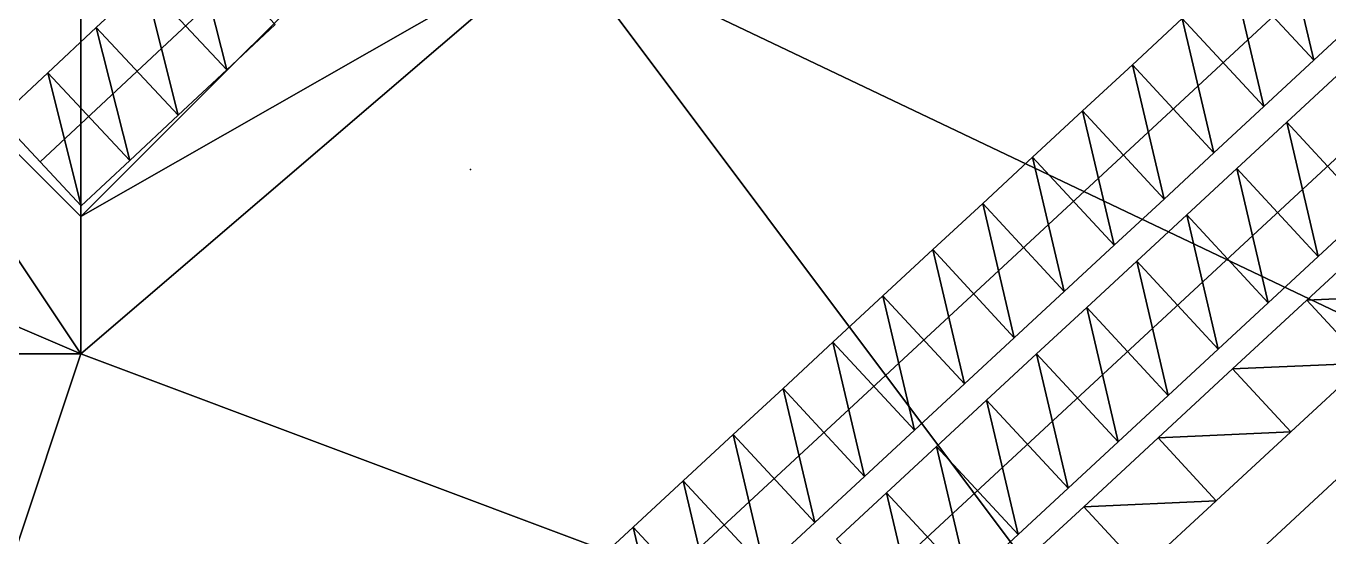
# Model space of a CAD drawing. Header units: metres. Extents: x -1103 to 901, y -902 to 905.
# Drawn here: x -1079.6 to -1041.61, y -547.34 to -532.44 of the extents above; entities that cross this region are included whole.
import ezdxf

# ---------------------------------------------------------------- set-up
doc = ezdxf.new("R2010")
doc.units = ezdxf.units.M
for name, color, linetype in [('OSM_BRIDGES', 6, 'CONTINUOUS'), ('OSM_PLATFORMS', 40, 'CONTINUOUS'), ('OSM_RAIL_AXES', 6, 'CONTINUOUS'), ('OSM_RAIL_SURFACE', 7, 'CONTINUOUS'), ('OSM_TERRAIN', 3, 'CONTINUOUS'), ('OSM_TREES', 3, 'CONTINUOUS')]:
    doc.layers.add(name, color=color, linetype=linetype)

msp = doc.modelspace()

# ---------------------------------------------------------------- linework, layer by layer
at = {"layer": 'OSM_BRIDGES'}
for points in [[(-1042.971, -529.527, 11.391), (-1042.049, -533.443, 11.387), (-1044.427, -530.875, 11.387)], [(-1042.971, -529.527, 11.391), (-1040.594, -532.095, 11.391), (-1042.049, -533.443, 11.387)], [(-1044.427, -530.875, 11.387), (-1043.504, -534.79, 11.382), (-1045.882, -532.222, 11.382)], [(-1044.427, -530.875, 11.387), (-1042.049, -533.443, 11.387), (-1043.504, -534.79, 11.382)], [(-1045.882, -532.222, 12.482), (-1045.882, -532.222, 11.382), (-1047.338, -533.57, 11.378)], [(-1045.882, -532.222, 12.482), (-1047.338, -533.57, 11.378), (-1047.338, -533.57, 12.478)], [(-1045.882, -532.222, 11.382), (-1044.96, -536.138, 11.378), (-1047.338, -533.57, 11.378)], [(-1045.882, -532.222, 11.382), (-1043.504, -534.79, 11.382), (-1044.96, -536.138, 11.378)], [(-1040.594, -532.095, 12.491), (-1042.049, -533.443, 12.487), (-1042.049, -533.443, 11.387)], [(-1040.594, -532.095, 12.491), (-1042.049, -533.443, 11.387), (-1040.594, -532.095, 11.391)], [(-1042.049, -533.443, 12.487), (-1043.504, -534.79, 12.482), (-1043.504, -534.79, 11.382)], [(-1042.049, -533.443, 12.487), (-1043.504, -534.79, 11.382), (-1042.049, -533.443, 11.387)], [(-1047.338, -533.57, 12.478), (-1047.338, -533.57, 11.378), (-1048.793, -534.918, 11.374)], [(-1047.338, -533.57, 12.478), (-1048.793, -534.918, 11.374), (-1048.793, -534.918, 12.474)], [(-1047.338, -533.57, 11.378), (-1046.415, -537.486, 11.374), (-1048.793, -534.918, 11.374)], [(-1047.338, -533.57, 11.378), (-1044.96, -536.138, 11.378), (-1046.415, -537.486, 11.374)], [(-1041.377, -533.891, 12.509), (-1041.377, -533.891, 11.409), (-1042.836, -535.242, 11.403)], [(-1041.377, -533.891, 12.509), (-1042.836, -535.242, 11.403), (-1042.836, -535.242, 12.503)], [(-1041.377, -533.891, 11.409), (-1040.458, -537.81, 11.403), (-1042.836, -535.242, 11.403)], [(-1048.793, -534.918, 12.474), (-1048.793, -534.918, 11.374), (-1050.249, -536.265, 11.37)], [(-1048.793, -534.918, 12.474), (-1050.249, -536.265, 11.37), (-1050.249, -536.265, 12.47)], [(-1048.793, -534.918, 11.374), (-1047.871, -538.833, 11.37), (-1050.249, -536.265, 11.37)], [(-1048.793, -534.918, 11.374), (-1046.415, -537.486, 11.374), (-1047.871, -538.833, 11.37)], [(-1043.504, -534.79, 12.482), (-1044.96, -536.138, 12.478), (-1044.96, -536.138, 11.378)], [(-1043.504, -534.79, 12.482), (-1044.96, -536.138, 11.378), (-1043.504, -534.79, 11.382)], [(-1042.836, -535.242, 12.503), (-1042.836, -535.242, 11.403), (-1044.295, -536.593, 11.398)], [(-1042.836, -535.242, 12.503), (-1044.295, -536.593, 11.398), (-1044.295, -536.593, 12.498)], [(-1042.836, -535.242, 11.403), (-1041.917, -539.161, 11.398), (-1044.295, -536.593, 11.398)], [(-1042.836, -535.242, 11.403), (-1040.458, -537.81, 11.403), (-1041.917, -539.161, 11.398)], [(-1050.249, -536.265, 12.47), (-1050.249, -536.265, 11.37), (-1051.704, -537.613, 11.366)], [(-1050.249, -536.265, 12.47), (-1051.704, -537.613, 11.366), (-1051.704, -537.613, 12.466)], [(-1050.249, -536.265, 11.37), (-1049.326, -540.181, 11.366), (-1051.704, -537.613, 11.366)], [(-1050.249, -536.265, 11.37), (-1047.871, -538.833, 11.37), (-1049.326, -540.181, 11.366)], [(-1044.96, -536.138, 12.478), (-1046.415, -537.486, 12.474), (-1046.415, -537.486, 11.374)], [(-1044.96, -536.138, 12.478), (-1046.415, -537.486, 11.374), (-1044.96, -536.138, 11.378)], [(-1044.295, -536.593, 12.498), (-1044.295, -536.593, 11.398), (-1045.754, -537.944, 11.393)], [(-1044.295, -536.593, 12.498), (-1045.754, -537.944, 11.393), (-1045.754, -537.944, 12.493)], [(-1044.295, -536.593, 11.398), (-1043.375, -540.512, 11.393), (-1045.754, -537.944, 11.393)], [(-1044.295, -536.593, 11.398), (-1041.917, -539.161, 11.398), (-1043.375, -540.512, 11.393)], [(-1051.704, -537.613, 12.466), (-1051.704, -537.613, 11.366), (-1053.16, -538.961, 11.361)], [(-1051.704, -537.613, 12.466), (-1053.16, -538.961, 11.361), (-1053.16, -538.961, 12.461)], [(-1051.704, -537.613, 11.366), (-1050.782, -541.529, 11.361), (-1053.16, -538.961, 11.361)], [(-1051.704, -537.613, 11.366), (-1049.326, -540.181, 11.366), (-1050.782, -541.529, 11.361)], [(-1046.415, -537.486, 12.474), (-1047.871, -538.833, 12.47), (-1047.871, -538.833, 11.37)], [(-1046.415, -537.486, 12.474), (-1047.871, -538.833, 11.37), (-1046.415, -537.486, 11.374)], [(-1045.754, -537.944, 12.493), (-1045.754, -537.944, 11.393), (-1047.213, -539.295, 11.387)], [(-1045.754, -537.944, 12.493), (-1047.213, -539.295, 11.387), (-1047.213, -539.295, 12.487)], [(-1045.754, -537.944, 11.393), (-1044.834, -541.863, 11.387), (-1047.213, -539.295, 11.387)], [(-1045.754, -537.944, 11.393), (-1043.375, -540.512, 11.393), (-1044.834, -541.863, 11.387)], [(-1040.458, -537.81, 12.503), (-1041.917, -539.161, 12.498), (-1041.917, -539.161, 11.398)], [(-1040.458, -537.81, 12.503), (-1041.917, -539.161, 11.398), (-1040.458, -537.81, 11.403)], [(-1053.16, -538.961, 12.461), (-1053.16, -538.961, 11.361), (-1054.615, -540.308, 11.357)], [(-1053.16, -538.961, 12.461), (-1054.615, -540.308, 11.357), (-1054.615, -540.308, 12.457)], [(-1053.16, -538.961, 11.361), (-1052.237, -542.876, 11.357), (-1054.615, -540.308, 11.357)], [(-1053.16, -538.961, 11.361), (-1050.782, -541.529, 11.361), (-1052.237, -542.876, 11.357)], [(-1047.871, -538.833, 12.47), (-1049.326, -540.181, 12.466), (-1049.326, -540.181, 11.366)], [(-1047.871, -538.833, 12.47), (-1049.326, -540.181, 11.366), (-1047.871, -538.833, 11.37)], [(-1047.213, -539.295, 12.487), (-1047.213, -539.295, 11.387), (-1048.671, -540.646, 11.382)], [(-1047.213, -539.295, 12.487), (-1048.671, -540.646, 11.382), (-1048.671, -540.646, 12.482)], [(-1047.213, -539.295, 11.387), (-1046.293, -543.214, 11.382), (-1048.671, -540.646, 11.382)], [(-1047.213, -539.295, 11.387), (-1044.834, -541.863, 11.387), (-1046.293, -543.214, 11.382)], [(-1041.917, -539.161, 12.498), (-1043.375, -540.512, 12.493), (-1043.375, -540.512, 11.393)], [(-1041.917, -539.161, 12.498), (-1043.375, -540.512, 11.393), (-1041.917, -539.161, 11.398)], [(-1049.326, -540.181, 12.466), (-1050.782, -541.529, 12.461), (-1050.782, -541.529, 11.361)], [(-1049.326, -540.181, 12.466), (-1050.782, -541.529, 11.361), (-1049.326, -540.181, 11.366)], [(-1054.615, -540.308, 12.457), (-1054.615, -540.308, 11.357), (-1056.07, -541.656, 11.353)], [(-1054.615, -540.308, 12.457), (-1056.07, -541.656, 11.353), (-1056.07, -541.656, 12.453)], [(-1054.615, -540.308, 11.357), (-1053.692, -544.224, 11.353), (-1056.07, -541.656, 11.353)], [(-1054.615, -540.308, 11.357), (-1052.237, -542.876, 11.357), (-1053.692, -544.224, 11.353)], [(-1048.671, -540.646, 12.482), (-1048.671, -540.646, 11.382), (-1050.13, -541.997, 11.377)], [(-1048.671, -540.646, 12.482), (-1050.13, -541.997, 11.377), (-1050.13, -541.997, 12.477)], [(-1048.671, -540.646, 11.382), (-1047.752, -544.565, 11.377), (-1050.13, -541.997, 11.377)], [(-1048.671, -540.646, 11.382), (-1046.293, -543.214, 11.382), (-1047.752, -544.565, 11.377)], [(-1043.375, -540.512, 12.493), (-1044.834, -541.863, 12.487), (-1044.834, -541.863, 11.387)], [(-1043.375, -540.512, 12.493), (-1044.834, -541.863, 11.387), (-1043.375, -540.512, 11.393)], [(-1056.07, -541.656, 12.453), (-1056.07, -541.656, 11.353), (-1057.526, -543.004, 11.349)], [(-1056.07, -541.656, 12.453), (-1057.526, -543.004, 11.349), (-1057.526, -543.004, 12.449)], [(-1056.07, -541.656, 11.353), (-1055.148, -545.572, 11.349), (-1057.526, -543.004, 11.349)], [(-1056.07, -541.656, 11.353), (-1053.692, -544.224, 11.353), (-1055.148, -545.572, 11.349)], [(-1050.782, -541.529, 12.461), (-1052.237, -542.876, 12.457), (-1052.237, -542.876, 11.357)], [(-1050.782, -541.529, 12.461), (-1052.237, -542.876, 11.357), (-1050.782, -541.529, 11.361)], [(-1050.13, -541.997, 12.477), (-1050.13, -541.997, 11.377), (-1051.589, -543.349, 11.371)], [(-1050.13, -541.997, 12.477), (-1051.589, -543.349, 11.371), (-1051.589, -543.349, 12.471)], [(-1050.13, -541.997, 11.377), (-1049.211, -545.916, 11.371), (-1051.589, -543.349, 11.371)], [(-1050.13, -541.997, 11.377), (-1047.752, -544.565, 11.377), (-1049.211, -545.916, 11.371)], [(-1044.834, -541.863, 12.487), (-1046.293, -543.214, 12.482), (-1046.293, -543.214, 11.382)], [(-1044.834, -541.863, 12.487), (-1046.293, -543.214, 11.382), (-1044.834, -541.863, 11.387)], [(-1052.237, -542.876, 12.457), (-1053.692, -544.224, 12.453), (-1053.692, -544.224, 11.353)], [(-1052.237, -542.876, 12.457), (-1053.692, -544.224, 11.353), (-1052.237, -542.876, 11.357)], [(-1057.526, -543.004, 12.449), (-1057.526, -543.004, 11.349), (-1058.981, -544.351, 11.344)], [(-1057.526, -543.004, 12.449), (-1058.981, -544.351, 11.344), (-1058.981, -544.351, 12.444)], [(-1057.526, -543.004, 11.349), (-1056.603, -546.919, 11.344), (-1058.981, -544.351, 11.344)], [(-1057.526, -543.004, 11.349), (-1055.148, -545.572, 11.349), (-1056.603, -546.919, 11.344)], [(-1046.293, -543.214, 12.482), (-1047.752, -544.565, 12.477), (-1047.752, -544.565, 11.377)], [(-1046.293, -543.214, 12.482), (-1047.752, -544.565, 11.377), (-1046.293, -543.214, 11.382)], [(-1051.589, -543.349, 12.471), (-1051.589, -543.349, 11.371), (-1053.048, -544.7, 11.366)], [(-1051.589, -543.349, 12.471), (-1053.048, -544.7, 11.366), (-1053.048, -544.7, 12.466)], [(-1051.589, -543.349, 11.371), (-1050.67, -547.268, 11.366), (-1053.048, -544.7, 11.366)], [(-1051.589, -543.349, 11.371), (-1049.211, -545.916, 11.371), (-1050.67, -547.268, 11.366)], [(-1058.981, -544.351, 12.444), (-1058.981, -544.351, 11.344), (-1060.437, -545.699, 11.34)], [(-1058.981, -544.351, 12.444), (-1060.437, -545.699, 11.34), (-1060.437, -545.699, 12.44)], [(-1058.981, -544.351, 11.344), (-1058.059, -548.267, 11.34), (-1060.437, -545.699, 11.34)], [(-1058.981, -544.351, 11.344), (-1056.603, -546.919, 11.344), (-1058.059, -548.267, 11.34)], [(-1053.692, -544.224, 12.453), (-1055.148, -545.572, 12.449), (-1055.148, -545.572, 11.349)], [(-1053.692, -544.224, 12.453), (-1055.148, -545.572, 11.349), (-1053.692, -544.224, 11.353)], [(-1053.048, -544.7, 12.466), (-1053.048, -544.7, 11.366), (-1054.507, -546.051, 11.361)], [(-1053.048, -544.7, 12.466), (-1054.507, -546.051, 11.361), (-1054.507, -546.051, 12.461)], [(-1053.048, -544.7, 11.366), (-1052.128, -548.619, 11.361), (-1054.507, -546.051, 11.361)], [(-1053.048, -544.7, 11.366), (-1050.67, -547.268, 11.366), (-1052.128, -548.619, 11.361)], [(-1047.752, -544.565, 12.477), (-1049.211, -545.916, 12.471), (-1049.211, -545.916, 11.371)], [(-1047.752, -544.565, 12.477), (-1049.211, -545.916, 11.371), (-1047.752, -544.565, 11.377)], [(-1055.148, -545.572, 12.449), (-1056.603, -546.919, 12.444), (-1056.603, -546.919, 11.344)], [(-1055.148, -545.572, 12.449), (-1056.603, -546.919, 11.344), (-1055.148, -545.572, 11.349)], [(-1060.437, -545.699, 12.44), (-1060.437, -545.699, 11.34), (-1061.892, -547.047, 11.336)], [(-1060.437, -545.699, 12.44), (-1061.892, -547.047, 11.336), (-1061.892, -547.047, 12.436)], [(-1060.437, -545.699, 11.34), (-1059.514, -549.615, 11.336), (-1061.892, -547.047, 11.336)], [(-1060.437, -545.699, 11.34), (-1058.059, -548.267, 11.34), (-1059.514, -549.615, 11.336)], [(-1049.211, -545.916, 12.471), (-1050.67, -547.268, 12.466), (-1050.67, -547.268, 11.366)], [(-1049.211, -545.916, 12.471), (-1050.67, -547.268, 11.366), (-1049.211, -545.916, 11.371)], [(-1054.507, -546.051, 12.461), (-1054.507, -546.051, 11.361), (-1055.965, -547.402, 11.355)], [(-1054.507, -546.051, 12.461), (-1055.965, -547.402, 11.355), (-1055.965, -547.402, 12.455)], [(-1054.507, -546.051, 11.361), (-1053.587, -549.97, 11.355), (-1055.965, -547.402, 11.355)], [(-1054.507, -546.051, 11.361), (-1052.128, -548.619, 11.361), (-1053.587, -549.97, 11.355)], [(-1061.892, -547.047, 12.436), (-1061.892, -547.047, 11.336), (-1063.348, -548.394, 11.332)], [(-1061.892, -547.047, 12.436), (-1063.348, -548.394, 11.332), (-1063.348, -548.394, 12.432)], [(-1061.892, -547.047, 11.336), (-1060.97, -550.962, 11.332), (-1063.348, -548.394, 11.332)], [(-1061.892, -547.047, 11.336), (-1059.514, -549.615, 11.336), (-1060.97, -550.962, 11.332)], [(-1056.603, -546.919, 12.444), (-1058.059, -548.267, 12.44), (-1058.059, -548.267, 11.34)], [(-1056.603, -546.919, 12.444), (-1058.059, -548.267, 11.34), (-1056.603, -546.919, 11.344)], [(-1050.67, -547.268, 12.466), (-1052.128, -548.619, 12.461), (-1052.128, -548.619, 11.361)], [(-1050.67, -547.268, 12.466), (-1052.128, -548.619, 11.361), (-1050.67, -547.268, 11.366)]]:
    msp.add_3dface(points, dxfattribs=at)
at = {"layer": 'OSM_PLATFORMS'}
for points in [[(-1042.246, -540.432, 14.626), (-1038.378, -540.26, 14.698), (-1040.076, -538.424, 14.698)], [(-1042.246, -540.432, 13.426), (-1042.246, -540.432, 14.626), (-1040.076, -538.424, 14.698)], [(-1042.246, -540.432, 13.426), (-1040.076, -538.424, 14.698), (-1040.076, -538.424, 13.498)], [(-1042.246, -540.432, 14.626), (-1040.549, -542.267, 14.626), (-1038.378, -540.26, 14.698)], [(-1044.417, -542.439, 14.699), (-1040.549, -542.267, 14.626), (-1042.246, -540.432, 14.626)], [(-1044.417, -542.439, 13.499), (-1044.417, -542.439, 14.699), (-1042.246, -540.432, 14.626)], [(-1044.417, -542.439, 13.499), (-1042.246, -540.432, 14.626), (-1042.246, -540.432, 13.426)], [(-1046.587, -544.446, 14.772), (-1042.719, -544.274, 14.699), (-1044.417, -542.439, 14.699)], [(-1046.587, -544.446, 13.572), (-1046.587, -544.446, 14.772), (-1044.417, -542.439, 14.699)], [(-1046.587, -544.446, 13.572), (-1044.417, -542.439, 14.699), (-1044.417, -542.439, 13.499)], [(-1044.417, -542.439, 14.699), (-1042.719, -544.274, 14.699), (-1040.549, -542.267, 14.626)], [(-1042.719, -544.274, 13.499), (-1040.549, -542.267, 13.426), (-1040.549, -542.267, 14.626)], [(-1042.719, -544.274, 13.499), (-1040.549, -542.267, 14.626), (-1042.719, -544.274, 14.699)], [(-1048.757, -546.454, 14.844), (-1044.89, -546.282, 14.772), (-1046.587, -544.446, 14.772)], [(-1048.757, -546.454, 13.644), (-1048.757, -546.454, 14.844), (-1046.587, -544.446, 14.772)], [(-1048.757, -546.454, 13.644), (-1046.587, -544.446, 14.772), (-1046.587, -544.446, 13.572)], [(-1046.587, -544.446, 14.772), (-1044.89, -546.282, 14.772), (-1042.719, -544.274, 14.699)], [(-1044.89, -546.282, 13.572), (-1042.719, -544.274, 13.499), (-1042.719, -544.274, 14.699)], [(-1044.89, -546.282, 13.572), (-1042.719, -544.274, 14.699), (-1044.89, -546.282, 14.772)], [(-1039.679, -547.486, 14.622), (-1041.378, -545.652, 14.622), (-1043.533, -547.648, 14.694)], [(-1041.378, -545.652, 13.422), (-1043.533, -547.648, 13.494), (-1043.533, -547.648, 14.694)], [(-1041.378, -545.652, 13.422), (-1043.533, -547.648, 14.694), (-1041.378, -545.652, 14.622)], [(-1048.757, -546.454, 14.844), (-1047.06, -548.289, 14.844), (-1044.89, -546.282, 14.772)], [(-1047.06, -548.289, 13.644), (-1044.89, -546.282, 13.572), (-1044.89, -546.282, 14.772)], [(-1047.06, -548.289, 13.644), (-1044.89, -546.282, 14.772), (-1047.06, -548.289, 14.844)], [(-1050.928, -548.461, 14.908), (-1047.06, -548.289, 14.844), (-1048.757, -546.454, 14.844)], [(-1050.928, -548.461, 13.708), (-1050.928, -548.461, 14.908), (-1048.757, -546.454, 14.844)], [(-1050.928, -548.461, 13.708), (-1048.757, -546.454, 14.844), (-1048.757, -546.454, 13.644)]]:
    msp.add_3dface(points, dxfattribs=at)
at = {"layer": 'OSM_RAIL_AXES'}
for points in [[(-911.593, -410.075, 12.748), (-1002.486, -494.424, 12.485), (-1100, -584.718, 12.205)], [(-908.509, -413.072, 12.872), (-964.329, -464.918, 12.667), (-1100, -590.57, 12.174)], [(-1079.186, -536.405, 14.989), (-1050.911, -509.985, 15.122), (-1041.129, -497.322, 15.115), (-1035.746, -486.772, 15.156), (-1028.528, -470.515, 15.062), (-1013.784, -437.68, 15.751)]]:
    msp.add_polyline3d(points, dxfattribs=at)
at = {"layer": 'OSM_RAIL_SURFACE'}
for points in [[(-1042.971, -529.527, 12.491), (-1044.427, -530.875, 12.487), (-1042.049, -533.443, 12.487)], [(-1042.971, -529.527, 12.491), (-1042.049, -533.443, 12.487), (-1040.594, -532.095, 12.491)], [(-1073.75, -533.721, 15.126), (-1074.726, -529.843, 15.173), (-1076.139, -531.164, 15.171)], [(-1073.75, -533.721, 15.126), (-1072.336, -532.4, 15.155), (-1074.726, -529.843, 15.173)], [(-1075.164, -535.042, 15.088), (-1076.139, -531.164, 15.171), (-1077.553, -532.485, 15.138)], [(-1075.164, -535.042, 15.088), (-1073.75, -533.721, 15.126), (-1076.139, -531.164, 15.171)], [(-1044.427, -530.875, 12.487), (-1045.882, -532.222, 12.482), (-1043.504, -534.79, 12.482)], [(-1044.427, -530.875, 12.487), (-1043.504, -534.79, 12.482), (-1042.049, -533.443, 12.487)], [(-1045.882, -532.222, 12.482), (-1047.338, -533.57, 12.478), (-1044.96, -536.138, 12.478)], [(-1045.882, -532.222, 12.482), (-1044.96, -536.138, 12.478), (-1043.504, -534.79, 12.482)], [(-1076.577, -536.363, 15.051), (-1077.553, -532.485, 15.138), (-1078.967, -533.806, 15.159)], [(-1076.577, -536.363, 15.051), (-1075.164, -535.042, 15.088), (-1077.553, -532.485, 15.138)], [(-1077.991, -537.684, 15.013), (-1078.967, -533.806, 15.159), (-1080.381, -535.127, 15.206)], [(-1077.991, -537.684, 15.013), (-1076.577, -536.363, 15.051), (-1078.967, -533.806, 15.159)], [(-1047.338, -533.57, 12.478), (-1048.793, -534.918, 12.474), (-1046.415, -537.486, 12.474)], [(-1047.338, -533.57, 12.478), (-1046.415, -537.486, 12.474), (-1044.96, -536.138, 12.478)], [(-1041.377, -533.891, 12.509), (-1042.836, -535.242, 12.503), (-1040.458, -537.81, 12.503)], [(-1048.793, -534.918, 12.474), (-1050.249, -536.265, 12.47), (-1047.871, -538.833, 12.47)], [(-1048.793, -534.918, 12.474), (-1047.871, -538.833, 12.47), (-1046.415, -537.486, 12.474)], [(-1042.836, -535.242, 12.503), (-1044.295, -536.593, 12.498), (-1041.917, -539.161, 12.498)], [(-1042.836, -535.242, 12.503), (-1041.917, -539.161, 12.498), (-1040.458, -537.81, 12.503)], [(-1050.249, -536.265, 12.47), (-1051.704, -537.613, 12.466), (-1049.326, -540.181, 12.466)], [(-1050.249, -536.265, 12.47), (-1049.326, -540.181, 12.466), (-1047.871, -538.833, 12.47)], [(-1044.295, -536.593, 12.498), (-1045.754, -537.944, 12.493), (-1043.375, -540.512, 12.493)], [(-1044.295, -536.593, 12.498), (-1043.375, -540.512, 12.493), (-1041.917, -539.161, 12.498)], [(-1051.704, -537.613, 12.466), (-1053.16, -538.961, 12.461), (-1050.782, -541.529, 12.461)], [(-1051.704, -537.613, 12.466), (-1050.782, -541.529, 12.461), (-1049.326, -540.181, 12.466)], [(-1045.754, -537.944, 12.493), (-1047.213, -539.295, 12.487), (-1044.834, -541.863, 12.487)], [(-1045.754, -537.944, 12.493), (-1044.834, -541.863, 12.487), (-1043.375, -540.512, 12.493)], [(-1053.16, -538.961, 12.461), (-1054.615, -540.308, 12.457), (-1052.237, -542.876, 12.457)], [(-1053.16, -538.961, 12.461), (-1052.237, -542.876, 12.457), (-1050.782, -541.529, 12.461)], [(-1047.213, -539.295, 12.487), (-1048.671, -540.646, 12.482), (-1046.293, -543.214, 12.482)], [(-1047.213, -539.295, 12.487), (-1046.293, -543.214, 12.482), (-1044.834, -541.863, 12.487)], [(-1054.615, -540.308, 12.457), (-1056.07, -541.656, 12.453), (-1053.692, -544.224, 12.453)], [(-1054.615, -540.308, 12.457), (-1053.692, -544.224, 12.453), (-1052.237, -542.876, 12.457)], [(-1048.671, -540.646, 12.482), (-1050.13, -541.997, 12.477), (-1047.752, -544.565, 12.477)], [(-1048.671, -540.646, 12.482), (-1047.752, -544.565, 12.477), (-1046.293, -543.214, 12.482)], [(-1056.07, -541.656, 12.453), (-1057.526, -543.004, 12.449), (-1055.148, -545.572, 12.449)], [(-1056.07, -541.656, 12.453), (-1055.148, -545.572, 12.449), (-1053.692, -544.224, 12.453)], [(-1050.13, -541.997, 12.477), (-1051.589, -543.349, 12.471), (-1049.211, -545.916, 12.471)], [(-1050.13, -541.997, 12.477), (-1049.211, -545.916, 12.471), (-1047.752, -544.565, 12.477)], [(-1057.526, -543.004, 12.449), (-1058.981, -544.351, 12.444), (-1056.603, -546.919, 12.444)], [(-1057.526, -543.004, 12.449), (-1056.603, -546.919, 12.444), (-1055.148, -545.572, 12.449)], [(-1051.589, -543.349, 12.471), (-1053.048, -544.7, 12.466), (-1050.67, -547.268, 12.466)], [(-1051.589, -543.349, 12.471), (-1050.67, -547.268, 12.466), (-1049.211, -545.916, 12.471)], [(-1058.981, -544.351, 12.444), (-1060.437, -545.699, 12.44), (-1058.059, -548.267, 12.44)], [(-1058.981, -544.351, 12.444), (-1058.059, -548.267, 12.44), (-1056.603, -546.919, 12.444)], [(-1053.048, -544.7, 12.466), (-1054.507, -546.051, 12.461), (-1052.128, -548.619, 12.461)], [(-1053.048, -544.7, 12.466), (-1052.128, -548.619, 12.461), (-1050.67, -547.268, 12.466)], [(-1060.437, -545.699, 12.44), (-1061.892, -547.047, 12.436), (-1059.514, -549.615, 12.436)], [(-1060.437, -545.699, 12.44), (-1059.514, -549.615, 12.436), (-1058.059, -548.267, 12.44)], [(-1054.507, -546.051, 12.461), (-1055.965, -547.402, 12.455), (-1053.587, -549.97, 12.455)], [(-1054.507, -546.051, 12.461), (-1053.587, -549.97, 12.455), (-1052.128, -548.619, 12.461)], [(-1061.892, -547.047, 12.436), (-1063.348, -548.394, 12.432), (-1060.97, -550.962, 12.432)], [(-1061.892, -547.047, 12.436), (-1060.97, -550.962, 12.432), (-1059.514, -549.615, 12.436)]]:
    msp.add_3dface(points, dxfattribs=at)
at = {"layer": 'OSM_TERRAIN'}
for points in [[(-1064, -530, 14.353), (-1022, -550, 13.184), (-1022, -518, 14.934)], [(-1078, -538, 14.885), (-1064, -530, 14.353), (-1068, -528, 15.168)], [(-1078, -538, 14.885), (-1068, -528, 15.168), (-1078, -532, 15.028)], [(-1078, -542, 14.506), (-1086, -530, 15.52), (-1092, -536, 14.79)], [(-1078, -542, 14.506), (-1078, -538, 14.885), (-1086, -530, 15.52)], [(-1078, -538, 14.885), (-1078, -532, 15.028), (-1086, -530, 15.52)], [(-1046, -554, 13.914), (-1064, -530, 14.353), (-1078, -542, 14.506)], [(-1078, -542, 14.506), (-1064, -530, 14.353), (-1078, -538, 14.885)], [(-1046, -554, 13.914), (-1022, -550, 13.184), (-1064, -530, 14.353)], [(-1092, -536, 14.79), (-1090, -542, 14.335), (-1078, -542, 14.506)], [(-1086, -566, 13.215), (-1078, -542, 14.506), (-1090, -542, 14.335)], [(-1086, -566, 13.215), (-1046, -554, 13.914), (-1078, -542, 14.506)]]:
    msp.add_3dface(points, dxfattribs=at)
at = {"layer": 'OSM_TREES'}
msp.add_point((-1066.64, -536.626, 14.355), dxfattribs=at)

doc.saveas('drawing.dxf')
